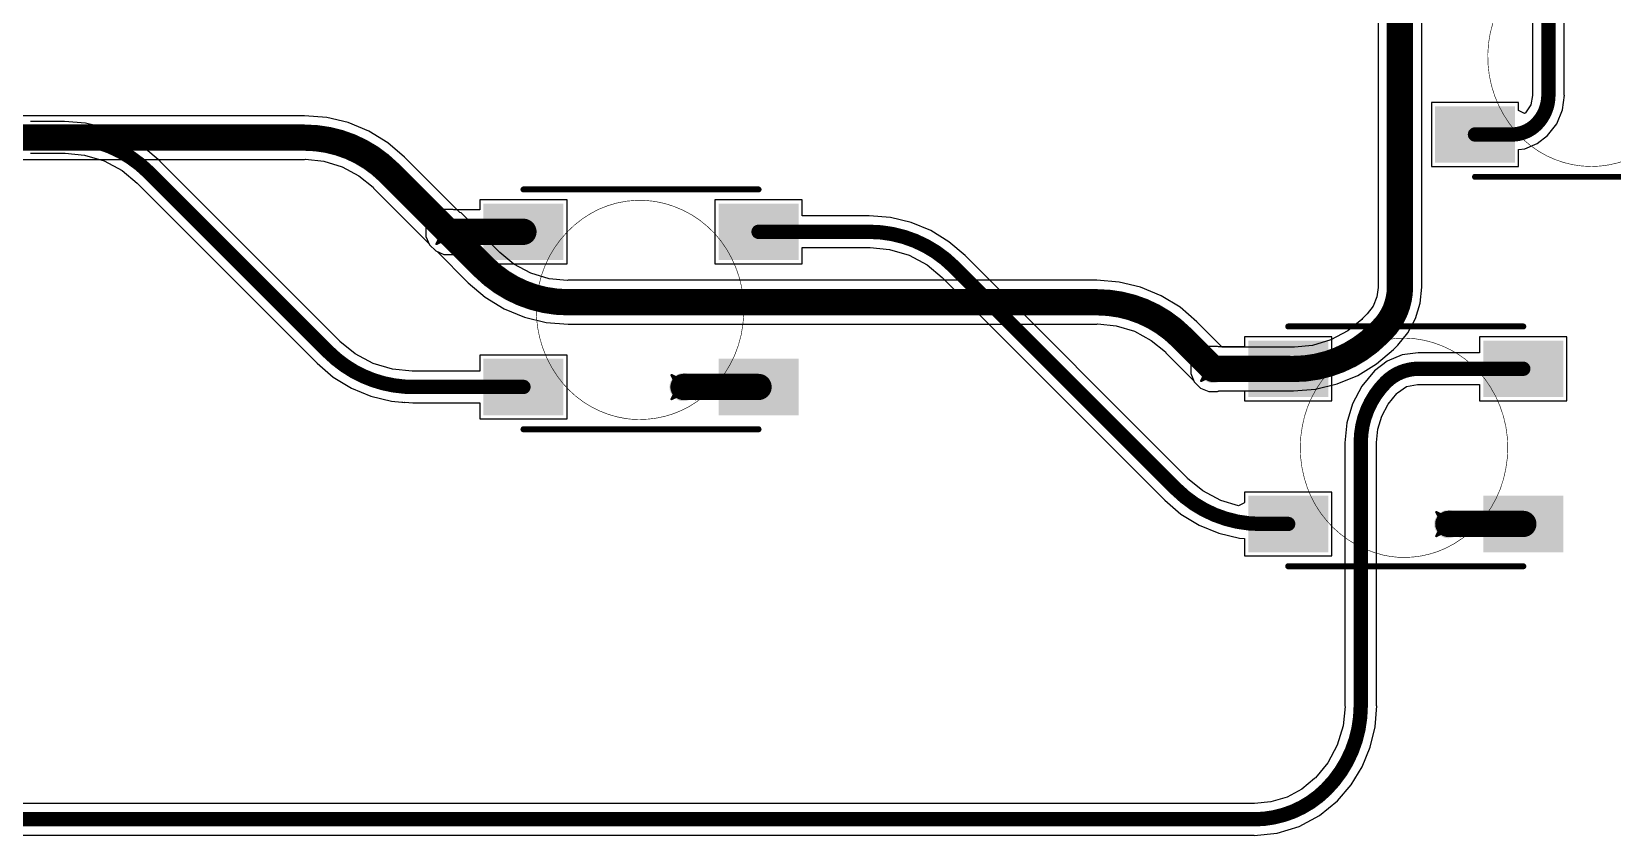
# Model space of a CAD drawing. Header units: inches. Extents: x -11 to 1110, y -7 to 455.
# Drawn here: x 563.1 to 596.71, y 223.38 to 240.48 of the extents above; entities that cross this region are included whole.
import ezdxf

# ---------------------------------------------------------------- set-up
doc = ezdxf.new("R2010")
doc.units = ezdxf.units.IN
for name, color, linetype in [('Bottom Layer', 5, 'Continuous'), ('Drill Drawing', 1, 'Continuous'), ('Mechanical 7', 56, 'Continuous'), ('Top Layer', 1, 'Continuous'), ('Top Overlay', 2, 'Continuous'), ('Top Paste', 8, 'Continuous'), ('Top Solder', 216, 'Continuous'), ('Via Holes', 16, 'Continuous')]:
    doc.layers.add(name, color=color, linetype=linetype)

msp = doc.modelspace()

# ---------------------------------------------------------------- hatches: boundary and pattern name
at = {"layer": 'Bottom Layer'}
h = msp.add_hatch(color=5, dxfattribs=at)
edge = h.paths.add_edge_path()
edge.add_arc((571.961, 236.217), 0.3, 0, 360)
h = msp.add_hatch(color=5, dxfattribs=at)
edge = h.paths.add_edge_path()
edge.add_arc((588.225, 233.302), 0.3, 0, 360)
h = msp.add_hatch(color=5, dxfattribs=at)
edge = h.paths.add_edge_path()
edge.add_arc((576.961, 232.917), 0.3, 0, 360)
h = msp.add_hatch(color=5, dxfattribs=at)
edge = h.paths.add_edge_path()
edge.add_arc((593.225, 230.002), 0.3, 0, 360)
at = {"layer": 'Top Layer'}
for points in [[(593.042, 238.79), (594.542, 238.79), (594.542, 237.79), (593.042, 237.79)], [(572.807, 236.72), (574.307, 236.72), (574.307, 235.72), (572.807, 235.72)], [(579.307, 235.72), (577.807, 235.72), (577.807, 236.72), (579.307, 236.72)], [(589.07, 233.806), (590.57, 233.806), (590.57, 232.806), (589.07, 232.806)], [(595.57, 232.806), (594.07, 232.806), (594.07, 233.806), (595.57, 233.806)], [(572.807, 233.42), (574.307, 233.42), (574.307, 232.42), (572.807, 232.42)], [(577.807, 233.42), (579.307, 233.42), (579.307, 232.42), (577.807, 232.42)], [(589.07, 230.506), (590.57, 230.506), (590.57, 229.506), (589.07, 229.506)], [(594.07, 230.506), (595.57, 230.506), (595.57, 229.506), (594.07, 229.506)]]:
    msp.add_hatch(color=1, dxfattribs=at).paths.add_polyline_path(points)
h = msp.add_hatch(color=1, dxfattribs=at)
edge = h.paths.add_edge_path()
edge.add_arc((571.961, 236.217), 0.3, 0, 360)
h = msp.add_hatch(color=1, dxfattribs=at)
edge = h.paths.add_edge_path()
edge.add_arc((588.225, 233.302), 0.3, 0, 360)
h = msp.add_hatch(color=1, dxfattribs=at)
edge = h.paths.add_edge_path()
edge.add_arc((576.961, 232.917), 0.3, 0, 360)
h = msp.add_hatch(color=1, dxfattribs=at)
edge = h.paths.add_edge_path()
edge.add_arc((593.225, 230.002), 0.3, 0, 360)
at = {"layer": 'Top Paste'}
for points in [[(593.042, 238.79), (594.542, 238.79), (594.542, 237.79), (593.042, 237.79)], [(572.807, 236.72), (574.307, 236.72), (574.307, 235.72), (572.807, 235.72)], [(579.307, 235.72), (577.807, 235.72), (577.807, 236.72), (579.307, 236.72)], [(589.07, 233.806), (590.57, 233.806), (590.57, 232.806), (589.07, 232.806)], [(595.57, 232.806), (594.07, 232.806), (594.07, 233.806), (595.57, 233.806)], [(572.807, 233.42), (574.307, 233.42), (574.307, 232.42), (572.807, 232.42)], [(577.807, 233.42), (579.307, 233.42), (579.307, 232.42), (577.807, 232.42)], [(589.07, 230.506), (590.57, 230.506), (590.57, 229.506), (589.07, 229.506)], [(594.07, 230.506), (595.57, 230.506), (595.57, 229.506), (594.07, 229.506)]]:
    msp.add_hatch(color=8, dxfattribs=at).paths.add_polyline_path(points)
at = {"layer": 'Top Solder'}
for points in [[(592.941, 238.891), (594.644, 238.891), (594.644, 237.688), (592.941, 237.688)], [(572.705, 236.822), (574.408, 236.822), (574.408, 235.619), (572.705, 235.619)], [(579.408, 235.619), (577.705, 235.619), (577.705, 236.822), (579.408, 236.822)], [(588.969, 233.907), (590.672, 233.907), (590.672, 232.704), (588.969, 232.704)], [(595.672, 232.704), (593.969, 232.704), (593.969, 233.907), (595.672, 233.907)], [(572.705, 233.522), (574.408, 233.522), (574.408, 232.319), (572.705, 232.319)], [(577.705, 233.522), (579.408, 233.522), (579.408, 232.319), (577.705, 232.319)], [(588.969, 230.607), (590.672, 230.607), (590.672, 229.404), (588.969, 229.404)], [(593.969, 230.607), (595.672, 230.607), (595.672, 229.404), (593.969, 229.404)]]:
    msp.add_hatch(color=216, dxfattribs=at).paths.add_polyline_path(points)
at = {"layer": 'Via Holes'}
h = msp.add_hatch(color=7, dxfattribs=at)
edge = h.paths.add_edge_path()
edge.add_arc((571.961, 236.217), 0.15, 0, 360)
h = msp.add_hatch(color=7, dxfattribs=at)
edge = h.paths.add_edge_path()
edge.add_arc((588.225, 233.302), 0.15, 0, 360)
h = msp.add_hatch(color=7, dxfattribs=at)
edge = h.paths.add_edge_path()
edge.add_arc((576.961, 232.917), 0.15, 0, 360)
h = msp.add_hatch(color=7, dxfattribs=at)
edge = h.paths.add_edge_path()
edge.add_arc((593.225, 230.002), 0.15, 0, 360)

# ---------------------------------------------------------------- linework, layer by layer
at = {"layer": 'Bottom Layer'}
for p, q in [((591.731, 241.463), (591.731, 235.047)), ((592.663, 235.047), (592.663, 241.463)), ((568.902, 238.69), (555.675, 238.69)), ((569.373, 238.653), (568.902, 238.69)), ((568.902, 238.69), (568.902, 238.69)), ((569.831, 238.543), (569.373, 238.653)), ((570.267, 238.362), (569.831, 238.543)), ((570.669, 238.116), (570.267, 238.362)), ((571.028, 237.809), (570.669, 238.116)), ((555.675, 237.757), (568.902, 237.757)), ((568.902, 237.757), (568.923, 237.762)), ((568.923, 237.762), (569.308, 237.724)), ((569.308, 237.724), (569.698, 237.605)), ((572.204, 236.634), (571.028, 237.809)), ((571.028, 237.809), (571.028, 237.809)), ((569.698, 237.605), (570.058, 237.413)), ((570.058, 237.413), (570.357, 237.168)), ((570.357, 237.168), (570.369, 237.15)), ((570.369, 237.15), (571.544, 235.974)), ((572.232, 236.622), (572.204, 236.634)), ((572.366, 236.487), (572.232, 236.622)), ((572.378, 236.459), (572.366, 236.487)), ((573.042, 235.795), (572.378, 236.459)), ((571.544, 235.974), (571.556, 235.946)), ((571.556, 235.946), (571.69, 235.812)), ((571.69, 235.812), (571.719, 235.8)), ((571.719, 235.8), (572.383, 235.136)), ((573.054, 235.777), (573.042, 235.795)), ((573.353, 235.532), (573.054, 235.777)), ((573.713, 235.34), (573.353, 235.532)), ((574.103, 235.221), (573.713, 235.34)), ((572.383, 235.136), (572.383, 235.136)), ((572.383, 235.136), (572.741, 234.829)), ((574.487, 235.183), (574.103, 235.221)), ((574.509, 235.188), (574.487, 235.183)), ((585.753, 235.188), (574.509, 235.188)), ((586.224, 235.151), (585.753, 235.188)), ((585.753, 235.188), (585.753, 235.188)), ((586.682, 235.041), (586.224, 235.151)), ((587.118, 234.86), (586.682, 235.041)), ((591.733, 235.037), (591.706, 234.834)), ((591.731, 235.047), (591.733, 235.037)), ((592.629, 234.705), (592.662, 235.042)), ((592.662, 235.042), (592.663, 235.047)), ((572.741, 234.829), (573.144, 234.583)), ((587.52, 234.614), (587.118, 234.86)), ((591.706, 234.834), (591.624, 234.635)), ((592.529, 234.376), (592.629, 234.705)), ((573.144, 234.583), (573.58, 234.402)), ((573.58, 234.402), (574.038, 234.292)), ((587.879, 234.307), (587.52, 234.614)), ((591.387, 234.358), (591.089, 234.113)), ((591.399, 234.376), (591.387, 234.358)), ((591.49, 234.467), (591.399, 234.376)), ((591.499, 234.472), (591.49, 234.467)), ((591.624, 234.635), (591.499, 234.472)), ((592.367, 234.073), (592.529, 234.376)), ((574.038, 234.292), (574.509, 234.255)), ((574.509, 234.255), (574.509, 234.255)), ((574.509, 234.255), (585.753, 234.255)), ((585.753, 234.255), (585.774, 234.259)), ((585.774, 234.259), (586.159, 234.222)), ((586.159, 234.222), (586.549, 234.103)), ((586.549, 234.103), (586.909, 233.911)), ((588.418, 233.768), (587.879, 234.307)), ((587.879, 234.307), (587.879, 234.307)), ((591.089, 234.113), (590.729, 233.92)), ((592.153, 233.812), (592.367, 234.073)), ((586.909, 233.911), (587.208, 233.666)), ((587.208, 233.666), (587.22, 233.648)), ((587.22, 233.648), (587.808, 233.06)), ((589.933, 233.768), (588.418, 233.768)), ((589.954, 233.764), (589.933, 233.768)), ((590.339, 233.802), (589.954, 233.764)), ((590.729, 233.92), (590.339, 233.802)), ((591.7, 233.41), (592.059, 233.716)), ((592.059, 233.717), (592.15, 233.808)), ((592.059, 233.716), (592.059, 233.717)), ((592.059, 233.716), (592.059, 233.716)), ((592.059, 233.716), (592.059, 233.716)), ((592.15, 233.808), (592.153, 233.812)), ((591.298, 233.163), (591.7, 233.41)), ((587.808, 233.06), (587.82, 233.032)), ((587.82, 233.032), (587.954, 232.897)), ((590.403, 232.873), (590.862, 232.983)), ((590.862, 232.983), (591.298, 233.163)), ((587.954, 232.897), (588.13, 232.824)), ((588.13, 232.824), (588.32, 232.824)), ((588.32, 232.824), (588.348, 232.836)), ((588.348, 232.836), (589.933, 232.836)), ((589.933, 232.836), (590.403, 232.873)), ((589.933, 232.836), (589.933, 232.836))]:
    msp.add_line(p, q, dxfattribs=at)
for points in [[(592.197, 235.047, 0.559, 0.559, 0), (592.197, 241.586, 0.559, 0.559, 0)], [(555.552, 238.223, 0.559, 0.559, 0), (568.902, 238.223, 0.559, 0.559, 0)], [(568.902, 238.223, 0.559, 0.559, -0.198912), (570.698, 237.48, 0.559, 0.559, 0)], [(570.698, 237.48, 0.559, 0.559, 0), (571.961, 236.217, 0.559, 0.559, 0)], [(571.961, 236.217, 0.559, 0.559, 0), (572.713, 235.465, 0.559, 0.559, 0)], [(574.509, 234.721, 0.559, 0.559, -0.198912), (572.713, 235.465, 0.559, 0.559, 0)], [(592.197, 235.047, 0.559, 0.559, -0.198912), (591.82, 234.137, 0.559, 0.559, 0)], [(574.509, 234.721, 0.559, 0.559, 0), (585.753, 234.721, 0.559, 0.559, 0)], [(585.753, 234.721, 0.559, 0.559, -0.198912), (587.549, 233.977, 0.559, 0.559, 0)], [(591.729, 234.046, 0.559, 0.559, -0.198912), (589.933, 233.302, 0.559, 0.559, 0)], [(591.729, 234.046, 0.559, 0.559, 0), (591.82, 234.137, 0.559, 0.559, 0)], [(587.549, 233.977, 0.559, 0.559, 0), (588.225, 233.302, 0.559, 0.559, 0)], [(588.225, 233.302, 0.559, 0.559, 0), (589.933, 233.302, 0.559, 0.559, 0)]]:
    msp.add_lwpolyline(points, format="xyseb", dxfattribs=at)
for points in [[(568.763, 238.223, 0.279, 0.279, 1), (569.042, 238.223, 0.279, 0.279, 1)], [(568.763, 238.223, 0.279, 0.279, 1), (569.042, 238.223, 0.279, 0.279, 1)], [(570.559, 237.48, 0.279, 0.279, 1), (570.838, 237.48, 0.279, 0.279, 1)], [(570.559, 237.48, 0.279, 0.279, 1), (570.838, 237.48, 0.279, 0.279, 1)], [(571.821, 236.217, 0.279, 0.279, 1), (572.101, 236.217, 0.279, 0.279, 1)], [(571.821, 236.217, 0.279, 0.279, 1), (572.101, 236.217, 0.279, 0.279, 1)], [(572.573, 235.465, 0.279, 0.279, 1), (572.852, 235.465, 0.279, 0.279, 1)], [(572.573, 235.465, 0.279, 0.279, 1), (572.852, 235.465, 0.279, 0.279, 1)], [(592.057, 235.047, 0.279, 0.279, 1), (592.337, 235.047, 0.279, 0.279, 1)], [(592.057, 235.047, 0.279, 0.279, 1), (592.337, 235.047, 0.279, 0.279, 1)], [(574.369, 234.721, 0.279, 0.279, 1), (574.648, 234.721, 0.279, 0.279, 1)], [(574.369, 234.721, 0.279, 0.279, 1), (574.648, 234.721, 0.279, 0.279, 1)], [(585.614, 234.721, 0.279, 0.279, 1), (585.893, 234.721, 0.279, 0.279, 1)], [(585.614, 234.721, 0.279, 0.279, 1), (585.893, 234.721, 0.279, 0.279, 1)], [(591.589, 234.046, 0.279, 0.279, 1), (591.869, 234.046, 0.279, 0.279, 1)], [(591.589, 234.046, 0.279, 0.279, 1), (591.869, 234.046, 0.279, 0.279, 1)], [(591.68, 234.137, 0.279, 0.279, 1), (591.96, 234.137, 0.279, 0.279, 1)], [(591.68, 234.137, 0.279, 0.279, 1), (591.96, 234.137, 0.279, 0.279, 1)], [(587.41, 233.977, 0.279, 0.279, 1), (587.689, 233.977, 0.279, 0.279, 1)], [(587.41, 233.977, 0.279, 0.279, 1), (587.689, 233.977, 0.279, 0.279, 1)], [(588.085, 233.302, 0.279, 0.279, 1), (588.364, 233.302, 0.279, 0.279, 1)], [(588.085, 233.302, 0.279, 0.279, 1), (588.364, 233.302, 0.279, 0.279, 1)], [(589.793, 233.302, 0.279, 0.279, 1), (590.073, 233.302, 0.279, 0.279, 1)], [(589.793, 233.302, 0.279, 0.279, 1), (590.073, 233.302, 0.279, 0.279, 1)]]:
    msp.add_lwpolyline(points, format="xyseb", close=True, dxfattribs=at)
at = {"layer": 'Drill Drawing'}
for points in [[(571.707, 236.471, 0.0508, 0.0508, 0), (571.961, 236.344, 0.0508, 0.0508, 0)], [(571.707, 236.471, 0.0508, 0.0508, 0), (571.834, 236.217, 0.0508, 0.0508, 0)], [(571.961, 236.344, 0.0508, 0.0508, 0), (572.215, 236.471, 0.0508, 0.0508, 0)], [(572.088, 236.217, 0.0508, 0.0508, 0), (572.215, 236.471, 0.0508, 0.0508, 0)], [(571.707, 235.963, 0.0508, 0.0508, 0), (571.834, 236.217, 0.0508, 0.0508, 0)], [(571.707, 235.963, 0.0508, 0.0508, 0), (571.961, 236.09, 0.0508, 0.0508, 0)], [(571.961, 236.09, 0.0508, 0.0508, 0), (572.215, 235.963, 0.0508, 0.0508, 0)], [(572.088, 236.217, 0.0508, 0.0508, 0), (572.215, 235.963, 0.0508, 0.0508, 0)], [(587.971, 233.556, 0.0508, 0.0508, 0), (588.225, 233.429, 0.0508, 0.0508, 0)], [(587.971, 233.556, 0.0508, 0.0508, 0), (588.098, 233.302, 0.0508, 0.0508, 0)], [(587.971, 233.048, 0.0508, 0.0508, 0), (588.098, 233.302, 0.0508, 0.0508, 0)], [(588.225, 233.429, 0.0508, 0.0508, 0), (588.479, 233.556, 0.0508, 0.0508, 0)], [(588.352, 233.302, 0.0508, 0.0508, 0), (588.479, 233.556, 0.0508, 0.0508, 0)], [(588.352, 233.302, 0.0508, 0.0508, 0), (588.479, 233.048, 0.0508, 0.0508, 0)], [(576.707, 233.171, 0.0508, 0.0508, 0), (576.961, 233.044, 0.0508, 0.0508, 0)], [(576.707, 233.171, 0.0508, 0.0508, 0), (576.834, 232.917, 0.0508, 0.0508, 0)], [(576.961, 233.044, 0.0508, 0.0508, 0), (577.215, 233.171, 0.0508, 0.0508, 0)], [(577.088, 232.917, 0.0508, 0.0508, 0), (577.215, 233.171, 0.0508, 0.0508, 0)], [(587.971, 233.048, 0.0508, 0.0508, 0), (588.225, 233.175, 0.0508, 0.0508, 0)], [(588.225, 233.175, 0.0508, 0.0508, 0), (588.479, 233.048, 0.0508, 0.0508, 0)], [(576.707, 232.663, 0.0508, 0.0508, 0), (576.834, 232.917, 0.0508, 0.0508, 0)], [(576.707, 232.663, 0.0508, 0.0508, 0), (576.961, 232.79, 0.0508, 0.0508, 0)], [(576.961, 232.79, 0.0508, 0.0508, 0), (577.215, 232.663, 0.0508, 0.0508, 0)], [(577.088, 232.917, 0.0508, 0.0508, 0), (577.215, 232.663, 0.0508, 0.0508, 0)], [(592.971, 230.256, 0.0508, 0.0508, 0), (593.225, 230.129, 0.0508, 0.0508, 0)], [(592.971, 230.256, 0.0508, 0.0508, 0), (593.098, 230.002, 0.0508, 0.0508, 0)], [(592.971, 229.748, 0.0508, 0.0508, 0), (593.098, 230.002, 0.0508, 0.0508, 0)], [(593.225, 230.129, 0.0508, 0.0508, 0), (593.479, 230.256, 0.0508, 0.0508, 0)], [(593.352, 230.002, 0.0508, 0.0508, 0), (593.479, 230.256, 0.0508, 0.0508, 0)], [(593.352, 230.002, 0.0508, 0.0508, 0), (593.479, 229.748, 0.0508, 0.0508, 0)], [(592.971, 229.748, 0.0508, 0.0508, 0), (593.225, 229.875, 0.0508, 0.0508, 0)], [(593.225, 229.875, 0.0508, 0.0508, 0), (593.479, 229.748, 0.0508, 0.0508, 0)]]:
    msp.add_lwpolyline(points, format="xyseb", dxfattribs=at)
for points in [[(571.694, 236.471, 0.0254, 0.0254, 1), (571.72, 236.471, 0.0254, 0.0254, 1)], [(571.694, 236.471, 0.0254, 0.0254, 1), (571.72, 236.471, 0.0254, 0.0254, 1)], [(571.948, 236.344, 0.0254, 0.0254, 1), (571.974, 236.344, 0.0254, 0.0254, 1)], [(571.948, 236.344, 0.0254, 0.0254, 1), (571.974, 236.344, 0.0254, 0.0254, 1)], [(572.202, 236.471, 0.0254, 0.0254, 1), (572.228, 236.471, 0.0254, 0.0254, 1)], [(572.202, 236.471, 0.0254, 0.0254, 1), (572.228, 236.471, 0.0254, 0.0254, 1)], [(571.821, 236.217, 0.0254, 0.0254, 1), (571.847, 236.217, 0.0254, 0.0254, 1)], [(571.821, 236.217, 0.0254, 0.0254, 1), (571.847, 236.217, 0.0254, 0.0254, 1)], [(571.948, 236.09, 0.0254, 0.0254, 1), (571.974, 236.09, 0.0254, 0.0254, 1)], [(571.948, 236.09, 0.0254, 0.0254, 1), (571.974, 236.09, 0.0254, 0.0254, 1)], [(572.075, 236.217, 0.0254, 0.0254, 1), (572.101, 236.217, 0.0254, 0.0254, 1)], [(572.075, 236.217, 0.0254, 0.0254, 1), (572.101, 236.217, 0.0254, 0.0254, 1)], [(571.694, 235.963, 0.0254, 0.0254, 1), (571.72, 235.963, 0.0254, 0.0254, 1)], [(571.694, 235.963, 0.0254, 0.0254, 1), (571.72, 235.963, 0.0254, 0.0254, 1)], [(572.202, 235.963, 0.0254, 0.0254, 1), (572.228, 235.963, 0.0254, 0.0254, 1)], [(572.202, 235.963, 0.0254, 0.0254, 1), (572.228, 235.963, 0.0254, 0.0254, 1)], [(587.958, 233.556, 0.0254, 0.0254, 1), (587.983, 233.556, 0.0254, 0.0254, 1)], [(587.958, 233.556, 0.0254, 0.0254, 1), (587.983, 233.556, 0.0254, 0.0254, 1)], [(588.085, 233.302, 0.0254, 0.0254, 1), (588.11, 233.302, 0.0254, 0.0254, 1)], [(588.085, 233.302, 0.0254, 0.0254, 1), (588.11, 233.302, 0.0254, 0.0254, 1)], [(588.212, 233.429, 0.0254, 0.0254, 1), (588.237, 233.429, 0.0254, 0.0254, 1)], [(588.212, 233.429, 0.0254, 0.0254, 1), (588.237, 233.429, 0.0254, 0.0254, 1)], [(588.339, 233.302, 0.0254, 0.0254, 1), (588.364, 233.302, 0.0254, 0.0254, 1)], [(588.339, 233.302, 0.0254, 0.0254, 1), (588.364, 233.302, 0.0254, 0.0254, 1)], [(588.466, 233.556, 0.0254, 0.0254, 1), (588.491, 233.556, 0.0254, 0.0254, 1)], [(588.466, 233.556, 0.0254, 0.0254, 1), (588.491, 233.556, 0.0254, 0.0254, 1)], [(576.694, 233.171, 0.0254, 0.0254, 1), (576.72, 233.171, 0.0254, 0.0254, 1)], [(576.694, 233.171, 0.0254, 0.0254, 1), (576.72, 233.171, 0.0254, 0.0254, 1)], [(576.948, 233.044, 0.0254, 0.0254, 1), (576.974, 233.044, 0.0254, 0.0254, 1)], [(576.948, 233.044, 0.0254, 0.0254, 1), (576.974, 233.044, 0.0254, 0.0254, 1)], [(577.202, 233.171, 0.0254, 0.0254, 1), (577.228, 233.171, 0.0254, 0.0254, 1)], [(577.202, 233.171, 0.0254, 0.0254, 1), (577.228, 233.171, 0.0254, 0.0254, 1)], [(587.958, 233.048, 0.0254, 0.0254, 1), (587.983, 233.048, 0.0254, 0.0254, 1)], [(587.958, 233.048, 0.0254, 0.0254, 1), (587.983, 233.048, 0.0254, 0.0254, 1)], [(588.212, 233.175, 0.0254, 0.0254, 1), (588.237, 233.175, 0.0254, 0.0254, 1)], [(588.212, 233.175, 0.0254, 0.0254, 1), (588.237, 233.175, 0.0254, 0.0254, 1)], [(588.466, 233.048, 0.0254, 0.0254, 1), (588.491, 233.048, 0.0254, 0.0254, 1)], [(588.466, 233.048, 0.0254, 0.0254, 1), (588.491, 233.048, 0.0254, 0.0254, 1)], [(576.694, 232.663, 0.0254, 0.0254, 1), (576.72, 232.663, 0.0254, 0.0254, 1)], [(576.694, 232.663, 0.0254, 0.0254, 1), (576.72, 232.663, 0.0254, 0.0254, 1)], [(576.821, 232.917, 0.0254, 0.0254, 1), (576.847, 232.917, 0.0254, 0.0254, 1)], [(576.821, 232.917, 0.0254, 0.0254, 1), (576.847, 232.917, 0.0254, 0.0254, 1)], [(576.948, 232.79, 0.0254, 0.0254, 1), (576.974, 232.79, 0.0254, 0.0254, 1)], [(576.948, 232.79, 0.0254, 0.0254, 1), (576.974, 232.79, 0.0254, 0.0254, 1)], [(577.075, 232.917, 0.0254, 0.0254, 1), (577.101, 232.917, 0.0254, 0.0254, 1)], [(577.075, 232.917, 0.0254, 0.0254, 1), (577.101, 232.917, 0.0254, 0.0254, 1)], [(577.202, 232.663, 0.0254, 0.0254, 1), (577.228, 232.663, 0.0254, 0.0254, 1)], [(577.202, 232.663, 0.0254, 0.0254, 1), (577.228, 232.663, 0.0254, 0.0254, 1)], [(592.958, 230.256, 0.0254, 0.0254, 1), (592.983, 230.256, 0.0254, 0.0254, 1)], [(592.958, 230.256, 0.0254, 0.0254, 1), (592.983, 230.256, 0.0254, 0.0254, 1)], [(593.085, 230.002, 0.0254, 0.0254, 1), (593.11, 230.002, 0.0254, 0.0254, 1)], [(593.085, 230.002, 0.0254, 0.0254, 1), (593.11, 230.002, 0.0254, 0.0254, 1)], [(593.212, 230.129, 0.0254, 0.0254, 1), (593.237, 230.129, 0.0254, 0.0254, 1)], [(593.212, 230.129, 0.0254, 0.0254, 1), (593.237, 230.129, 0.0254, 0.0254, 1)], [(593.339, 230.002, 0.0254, 0.0254, 1), (593.364, 230.002, 0.0254, 0.0254, 1)], [(593.339, 230.002, 0.0254, 0.0254, 1), (593.364, 230.002, 0.0254, 0.0254, 1)], [(593.466, 230.256, 0.0254, 0.0254, 1), (593.491, 230.256, 0.0254, 0.0254, 1)], [(593.466, 230.256, 0.0254, 0.0254, 1), (593.491, 230.256, 0.0254, 0.0254, 1)], [(592.958, 229.748, 0.0254, 0.0254, 1), (592.983, 229.748, 0.0254, 0.0254, 1)], [(592.958, 229.748, 0.0254, 0.0254, 1), (592.983, 229.748, 0.0254, 0.0254, 1)], [(593.212, 229.875, 0.0254, 0.0254, 1), (593.237, 229.875, 0.0254, 0.0254, 1)], [(593.212, 229.875, 0.0254, 0.0254, 1), (593.237, 229.875, 0.0254, 0.0254, 1)], [(593.466, 229.748, 0.0254, 0.0254, 1), (593.491, 229.748, 0.0254, 0.0254, 1)], [(593.466, 229.748, 0.0254, 0.0254, 1), (593.491, 229.748, 0.0254, 0.0254, 1)]]:
    msp.add_lwpolyline(points, format="xyseb", close=True, dxfattribs=at)
at = {"layer": 'Mechanical 7'}
for points in [[(594.831, 238.174, 0.0127, 0.0127, -0.391839), (594.599, 241.465, 0.0127, 0.0127, 0)], [(597.942, 238.42, 0.0127, 0.0127, -0.226943), (596.269, 237.609, 0.0127, 0.0127, 0)], [(596.269, 237.609, 0.0127, 0.0127, -0.188075), (594.831, 238.174, 0.0127, 0.0127, 0)], [(574.997, 236.616, 0.0127, 0.0127, -0.168797), (576.347, 236.867, 0.0127, 0.0127, 0)], [(576.347, 236.867, 0.0127, 0.0127, -0.243232), (577.984, 235.658, 0.0127, 0.0127, 0)], [(573.853, 234.887, 0.0127, 0.0127, -0.235235), (574.997, 236.616, 0.0127, 0.0127, 0)], [(577.984, 235.658, 0.0127, 0.0127, -0.152404), (578.221, 234.232, 0.0127, 0.0127, 0)], [(574.272, 233.156, 0.0127, 0.0127, -0.190094), (573.853, 234.887, 0.0127, 0.0127, 0)], [(578.221, 234.232, 0.0127, 0.0127, -0.214107), (577.23, 232.597, 0.0127, 0.0127, 0)], [(590.12, 232.084, 0.0127, 0.0127, -0.237009), (591.355, 233.743, 0.0127, 0.0127, 0)], [(591.355, 233.743, 0.0127, 0.0127, -0.168906), (592.716, 233.912, 0.0127, 0.0127, 0)], [(592.716, 233.912, 0.0127, 0.0127, -0.203767), (594.12, 232.919, 0.0127, 0.0127, 0)], [(575.727, 232.248, 0.0127, 0.0127, -0.205899), (574.272, 233.156, 0.0127, 0.0127, 0)], [(594.12, 232.919, 0.0127, 0.0127, -0.189963), (594.446, 231.169, 0.0127, 0.0127, 0)], [(577.23, 232.597, 0.0127, 0.0127, -0.150518), (576.039, 232.228, 0.0127, 0.0127, 0)], [(575.727, 232.248, 0.0127, 0.0127, 0), (575.759, 232.244, 0.0127, 0.0127, 0)], [(575.853, 232.234, 0.0127, 0.0127, -0.012033), (575.759, 232.244, 0.0127, 0.0127, 0)], [(575.946, 232.229, 0.0127, 0.0127, -0.010502), (575.853, 232.234, 0.0127, 0.0127, 0)], [(576.039, 232.228, 0.0127, 0.0127, -0.009022), (575.946, 232.229, 0.0127, 0.0127, 0)], [(590.162, 230.984, 0.0127, 0.0127, -0.11457), (590.12, 232.084, 0.0127, 0.0127, 0)], [(591.85, 229.341, 0.0127, 0.0127, -0.278993), (590.162, 230.984, 0.0127, 0.0127, 0)], [(594.446, 231.169, 0.0127, 0.0127, -0.242372), (593.167, 229.488, 0.0127, 0.0127, 0)], [(592.286, 229.293, 0.0127, 0.0127, -0.054006), (591.85, 229.341, 0.0127, 0.0127, 0)], [(593.167, 229.488, 0.0127, 0.0127, -0.109069), (592.286, 229.293, 0.0127, 0.0127, 0)]]:
    msp.add_lwpolyline(points, format="xyseb", dxfattribs=at)
for points in [[(594.828, 238.174, 0.00635, 0.00635, 1), (594.834, 238.174, 0.00635, 0.00635, 1)], [(594.828, 238.174, 0.00635, 0.00635, 1), (594.834, 238.174, 0.00635, 0.00635, 1)], [(596.266, 237.609, 0.00635, 0.00635, 1), (596.272, 237.609, 0.00635, 0.00635, 1)], [(596.266, 237.609, 0.00635, 0.00635, 1), (596.272, 237.609, 0.00635, 0.00635, 1)], [(576.344, 236.867, 0.00635, 0.00635, 1), (576.35, 236.867, 0.00635, 0.00635, 1)], [(576.344, 236.867, 0.00635, 0.00635, 1), (576.35, 236.867, 0.00635, 0.00635, 1)], [(574.994, 236.616, 0.00635, 0.00635, 1), (575, 236.616, 0.00635, 0.00635, 1)], [(574.994, 236.616, 0.00635, 0.00635, 1), (575, 236.616, 0.00635, 0.00635, 1)], [(577.981, 235.658, 0.00635, 0.00635, 1), (577.987, 235.658, 0.00635, 0.00635, 1)], [(577.981, 235.658, 0.00635, 0.00635, 1), (577.987, 235.658, 0.00635, 0.00635, 1)], [(573.85, 234.887, 0.00635, 0.00635, 1), (573.857, 234.887, 0.00635, 0.00635, 1)], [(573.85, 234.887, 0.00635, 0.00635, 1), (573.857, 234.887, 0.00635, 0.00635, 1)], [(578.218, 234.232, 0.00635, 0.00635, 1), (578.225, 234.232, 0.00635, 0.00635, 1)], [(578.218, 234.232, 0.00635, 0.00635, 1), (578.225, 234.232, 0.00635, 0.00635, 1)], [(591.352, 233.743, 0.00635, 0.00635, 1), (591.358, 233.743, 0.00635, 0.00635, 1)], [(591.352, 233.743, 0.00635, 0.00635, 1), (591.358, 233.743, 0.00635, 0.00635, 1)], [(592.713, 233.912, 0.00635, 0.00635, 1), (592.72, 233.912, 0.00635, 0.00635, 1)], [(592.713, 233.912, 0.00635, 0.00635, 1), (592.72, 233.912, 0.00635, 0.00635, 1)], [(574.269, 233.156, 0.00635, 0.00635, 1), (574.275, 233.156, 0.00635, 0.00635, 1)], [(574.269, 233.156, 0.00635, 0.00635, 1), (574.275, 233.156, 0.00635, 0.00635, 1)], [(594.116, 232.919, 0.00635, 0.00635, 1), (594.123, 232.919, 0.00635, 0.00635, 1)], [(594.116, 232.919, 0.00635, 0.00635, 1), (594.123, 232.919, 0.00635, 0.00635, 1)], [(577.226, 232.597, 0.00635, 0.00635, 1), (577.233, 232.597, 0.00635, 0.00635, 1)], [(577.226, 232.597, 0.00635, 0.00635, 1), (577.233, 232.597, 0.00635, 0.00635, 1)], [(575.724, 232.248, 0.00635, 0.00635, 1), (575.73, 232.248, 0.00635, 0.00635, 1)], [(575.724, 232.248, 0.00635, 0.00635, 1), (575.73, 232.248, 0.00635, 0.00635, 1)], [(575.756, 232.244, 0.00635, 0.00635, 1), (575.762, 232.244, 0.00635, 0.00635, 1)], [(575.756, 232.244, 0.00635, 0.00635, 1), (575.762, 232.244, 0.00635, 0.00635, 1)], [(575.85, 232.234, 0.00635, 0.00635, 1), (575.856, 232.234, 0.00635, 0.00635, 1)], [(575.85, 232.234, 0.00635, 0.00635, 1), (575.856, 232.234, 0.00635, 0.00635, 1)], [(575.943, 232.229, 0.00635, 0.00635, 1), (575.95, 232.229, 0.00635, 0.00635, 1)], [(575.943, 232.229, 0.00635, 0.00635, 1), (575.95, 232.229, 0.00635, 0.00635, 1)], [(576.036, 232.228, 0.00635, 0.00635, 1), (576.042, 232.228, 0.00635, 0.00635, 1)], [(576.036, 232.228, 0.00635, 0.00635, 1), (576.042, 232.228, 0.00635, 0.00635, 1)], [(590.117, 232.084, 0.00635, 0.00635, 1), (590.123, 232.084, 0.00635, 0.00635, 1)], [(590.117, 232.084, 0.00635, 0.00635, 1), (590.123, 232.084, 0.00635, 0.00635, 1)], [(590.159, 230.984, 0.00635, 0.00635, 1), (590.166, 230.984, 0.00635, 0.00635, 1)], [(590.159, 230.984, 0.00635, 0.00635, 1), (590.166, 230.984, 0.00635, 0.00635, 1)], [(594.443, 231.169, 0.00635, 0.00635, 1), (594.45, 231.169, 0.00635, 0.00635, 1)], [(594.443, 231.169, 0.00635, 0.00635, 1), (594.45, 231.169, 0.00635, 0.00635, 1)], [(591.847, 229.341, 0.00635, 0.00635, 1), (591.853, 229.341, 0.00635, 0.00635, 1)], [(591.847, 229.341, 0.00635, 0.00635, 1), (591.853, 229.341, 0.00635, 0.00635, 1)], [(592.283, 229.293, 0.00635, 0.00635, 1), (592.29, 229.293, 0.00635, 0.00635, 1)], [(592.283, 229.293, 0.00635, 0.00635, 1), (592.29, 229.293, 0.00635, 0.00635, 1)], [(593.163, 229.488, 0.00635, 0.00635, 1), (593.17, 229.488, 0.00635, 0.00635, 1)], [(593.163, 229.488, 0.00635, 0.00635, 1), (593.17, 229.488, 0.00635, 0.00635, 1)]]:
    msp.add_lwpolyline(points, format="xyseb", close=True, dxfattribs=at)
at = {"layer": 'Top Layer'}
for p, q in [((595.017, 249.07), (595.017, 239.126)), ((595.69, 239.126), (595.69, 249.07)), ((595.019, 239.116), (594.98, 238.918)), ((595.017, 239.126), (595.019, 239.116)), ((595.653, 238.811), (595.694, 239.126)), ((595.694, 239.126), (595.69, 239.126)), ((594.72, 238.968), (592.865, 238.968)), ((592.865, 238.968), (592.865, 237.612)), ((594.72, 238.803), (594.72, 238.968)), ((594.847, 238.735), (594.72, 238.803)), ((594.856, 238.741), (594.847, 238.735)), ((594.859, 238.744), (594.856, 238.741)), ((594.868, 238.75), (594.859, 238.744)), ((594.98, 238.918), (594.868, 238.75)), ((595.531, 238.517), (595.653, 238.811)), ((563.793, 238.564), (563.076, 238.564)), ((564.243, 238.531), (563.793, 238.566)), ((563.793, 238.566), (563.793, 238.564)), ((564.682, 238.425), (564.243, 238.531)), ((565.1, 238.252), (564.682, 238.425)), ((595.337, 238.265), (595.531, 238.517)), ((565.485, 238.016), (565.1, 238.252)), ((565.829, 237.723), (565.485, 238.016)), ((594.854, 237.987), (595.113, 238.095)), ((595.113, 238.095), (595.337, 238.266)), ((595.337, 238.266), (595.337, 238.265)), ((563.076, 237.89), (563.793, 237.89)), ((563.793, 237.89), (563.808, 237.893)), ((563.808, 237.893), (564.224, 237.852)), ((564.224, 237.852), (564.638, 237.727)), ((564.638, 237.727), (565.019, 237.523)), ((565.827, 237.721), (565.829, 237.723)), ((569.646, 233.902), (565.827, 237.721)), ((594.72, 237.97), (594.854, 237.987)), ((594.72, 237.612), (594.72, 237.97)), ((565.019, 237.523), (565.342, 237.257)), ((592.865, 237.612), (594.72, 237.612)), ((565.342, 237.257), (565.351, 237.245)), ((565.351, 237.245), (569.17, 233.426)), ((571.866, 236.695), (571.69, 236.622)), ((572.056, 236.695), (571.866, 236.695)), ((572.076, 236.686), (572.056, 236.695)), ((572.629, 236.686), (572.076, 236.686)), ((574.484, 236.898), (572.629, 236.898)), ((572.629, 236.898), (572.629, 236.686)), ((574.484, 235.542), (574.484, 236.898)), ((579.484, 236.898), (577.629, 236.898)), ((577.629, 236.898), (577.629, 235.542)), ((579.484, 236.557), (579.484, 236.898)), ((571.556, 236.487), (571.483, 236.312)), ((571.69, 236.622), (571.556, 236.487)), ((580.912, 236.557), (579.484, 236.557)), ((581.363, 236.524), (580.912, 236.559)), ((580.912, 236.559), (580.912, 236.557)), ((581.802, 236.418), (581.363, 236.524)), ((582.22, 236.245), (581.802, 236.418)), ((571.483, 236.312), (571.483, 236.122)), ((571.483, 236.122), (571.556, 235.946)), ((582.605, 236.009), (582.22, 236.245)), ((582.948, 235.716), (582.605, 236.009)), ((571.556, 235.946), (571.69, 235.812)), ((571.69, 235.812), (571.866, 235.739)), ((571.866, 235.739), (572.056, 235.739)), ((572.056, 235.739), (572.092, 235.754)), ((572.092, 235.754), (572.629, 235.754)), ((572.629, 235.754), (572.629, 235.542)), ((579.484, 235.542), (579.484, 235.884)), ((579.484, 235.884), (580.912, 235.884)), ((580.912, 235.884), (580.927, 235.886)), ((580.927, 235.886), (581.343, 235.846)), ((581.343, 235.846), (581.757, 235.72)), ((581.757, 235.72), (582.139, 235.516)), ((582.947, 235.714), (582.948, 235.716)), ((587.673, 230.988), (582.947, 235.714)), ((572.629, 235.542), (574.484, 235.542)), ((577.629, 235.542), (579.484, 235.542)), ((582.139, 235.516), (582.462, 235.251)), ((582.462, 235.251), (582.47, 235.238)), ((582.47, 235.238), (587.197, 230.511)), ((590.748, 233.983), (588.892, 233.983)), ((588.892, 233.983), (588.892, 233.772)), ((590.748, 232.628), (590.748, 233.983)), ((595.748, 233.983), (593.892, 233.983)), ((593.892, 233.983), (593.892, 233.642)), ((595.748, 232.628), (595.748, 233.983)), ((569.654, 233.89), (569.646, 233.902)), ((569.977, 233.625), (569.654, 233.89)), ((587.954, 233.707), (587.82, 233.573)), ((588.13, 233.78), (587.954, 233.707)), ((588.32, 233.78), (588.13, 233.78)), ((588.34, 233.772), (588.32, 233.78)), ((588.892, 233.772), (588.34, 233.772)), ((592.587, 233.647), (592.246, 233.602)), ((592.587, 233.642), (592.587, 233.647)), ((569.17, 233.426), (569.168, 233.424)), ((569.168, 233.424), (569.511, 233.131)), ((570.359, 233.421), (569.977, 233.625)), ((570.773, 233.295), (570.359, 233.421)), ((574.484, 233.598), (572.629, 233.598)), ((572.629, 233.598), (572.629, 233.257)), ((574.484, 232.242), (574.484, 233.598)), ((587.82, 233.573), (587.747, 233.397)), ((587.747, 233.397), (587.747, 233.207)), ((591.928, 233.471), (591.655, 233.261)), ((592.246, 233.602), (591.928, 233.471)), ((593.892, 233.642), (592.587, 233.642)), ((569.511, 233.131), (569.897, 232.895)), ((571.189, 233.254), (570.773, 233.295)), ((571.204, 233.257), (571.189, 233.254)), ((572.629, 233.257), (571.204, 233.257)), ((587.747, 233.207), (587.82, 233.032)), ((587.82, 233.032), (587.954, 232.897)), ((591.655, 233.26), (591.387, 232.933)), ((591.655, 233.261), (591.655, 233.26)), ((592.339, 232.926), (592.571, 232.972)), ((592.571, 232.972), (592.587, 232.969)), ((569.897, 232.895), (570.314, 232.722)), ((570.314, 232.722), (570.753, 232.617)), ((587.954, 232.897), (588.13, 232.824)), ((588.13, 232.824), (588.32, 232.824)), ((588.32, 232.824), (588.356, 232.839)), ((588.356, 232.839), (588.892, 232.839)), ((588.892, 232.839), (588.892, 232.628)), ((591.387, 232.933), (591.187, 232.559)), ((591.949, 232.557), (592.132, 232.78)), ((592.132, 232.78), (592.134, 232.782)), ((592.134, 232.782), (592.143, 232.795)), ((592.143, 232.795), (592.339, 232.926)), ((592.587, 232.969), (593.892, 232.969)), ((593.892, 232.969), (593.892, 232.628)), ((570.753, 232.617), (570.973, 232.599)), ((570.973, 232.599), (570.994, 232.595)), ((570.994, 232.595), (571.018, 232.59)), ((571.018, 232.59), (571.037, 232.594)), ((571.037, 232.594), (571.204, 232.581)), ((571.204, 232.581), (571.204, 232.584)), ((571.204, 232.584), (572.629, 232.584)), ((572.629, 232.584), (572.629, 232.242)), ((588.892, 232.628), (590.748, 232.628)), ((591.187, 232.559), (591.064, 232.154)), ((591.727, 232.022), (591.812, 232.3)), ((591.812, 232.3), (591.949, 232.557)), ((593.892, 232.628), (595.748, 232.628)), ((572.629, 232.242), (574.484, 232.242)), ((591.064, 232.154), (591.022, 231.732)), ((591.699, 231.735), (591.727, 232.022)), ((591.022, 231.732), (591.026, 231.732)), ((591.026, 231.732), (591.026, 226.137)), ((591.699, 231.732), (591.699, 231.735)), ((591.699, 226.137), (591.699, 231.732)), ((587.682, 230.975), (587.673, 230.988)), ((588.005, 230.71), (587.682, 230.975)), ((588.386, 230.506), (588.005, 230.71)), ((590.748, 230.683), (588.892, 230.683)), ((588.892, 230.683), (588.892, 230.463)), ((590.748, 229.328), (590.748, 230.683)), ((587.197, 230.511), (587.195, 230.51)), ((587.195, 230.51), (587.539, 230.216)), ((588.765, 230.391), (588.386, 230.506)), ((588.875, 230.448), (588.765, 230.391)), ((588.892, 230.463), (588.875, 230.448)), ((587.539, 230.216), (587.924, 229.98)), ((587.924, 229.98), (588.342, 229.807)), ((588.342, 229.807), (588.781, 229.702)), ((588.781, 229.702), (588.892, 229.693)), ((588.892, 229.693), (588.892, 229.328)), ((588.892, 229.328), (590.748, 229.328)), ((591.029, 226.122), (590.988, 225.711)), ((591.026, 226.137), (591.029, 226.122)), ((591.667, 225.69), (591.702, 226.137)), ((591.702, 226.137), (591.699, 226.137)), ((590.988, 225.711), (590.864, 225.301)), ((591.562, 225.255), (591.667, 225.69)), ((590.864, 225.301), (590.663, 224.924)), ((591.391, 224.841), (591.562, 225.255)), ((590.663, 224.924), (590.4, 224.604)), ((590.383, 224.589), (590.112, 224.366)), ((590.388, 224.596), (590.383, 224.589)), ((590.4, 224.604), (590.388, 224.596)), ((591.157, 224.459), (591.391, 224.841)), ((590.112, 224.366), (589.795, 224.197)), ((590.866, 224.118), (591.157, 224.459)), ((589.093, 224.06), (491.802, 224.06)), ((589.102, 224.058), (589.093, 224.06)), ((589.451, 224.093), (589.102, 224.058)), ((589.795, 224.197), (589.451, 224.093)), ((590.488, 223.804), (590.868, 224.116)), ((590.868, 224.116), (590.866, 224.118)), ((589.583, 223.429), (590.054, 223.572)), ((590.054, 223.572), (590.488, 223.804)), ((491.802, 223.387), (589.093, 223.387)), ((589.093, 223.381), (589.583, 223.429)), ((589.093, 223.387), (589.093, 223.381))]:
    msp.add_line(p, q, dxfattribs=at)
for points in [[(595.354, 239.126, 0.305, 0.305, 0), (595.354, 249.409, 0.305, 0.305, 0)], [(595.354, 239.126, 0.305, 0.305, -0.198912), (595.097, 238.506, 0.305, 0.305, 0)], [(562.148, 238.227, 0.305, 0.305, 0), (563.793, 238.227, 0.305, 0.305, 0)], [(563.793, 238.227, 0.305, 0.305, -0.198912), (565.589, 237.483, 0.305, 0.305, 0)], [(593.792, 238.29, 0.305, 0.305, 0), (594.575, 238.29, 0.305, 0.305, 0)], [(595.097, 238.506, 0.305, 0.305, -0.198912), (594.575, 238.29, 0.305, 0.305, 0)], [(565.589, 237.483, 0.305, 0.305, 0), (569.408, 233.664, 0.305, 0.305, 0)], [(571.961, 236.22, 0.559, 0.559, 0), (573.557, 236.22, 0.559, 0.559, 0)], [(578.557, 236.22, 0.305, 0.305, 0), (580.912, 236.22, 0.305, 0.305, 0)], [(580.912, 236.22, 0.305, 0.305, -0.198912), (582.709, 235.476, 0.305, 0.305, 0)], [(582.709, 235.476, 0.305, 0.305, 0), (587.435, 230.75, 0.305, 0.305, 0)], [(571.018, 232.927, 0.305, 0.305, -0.179961), (569.408, 233.664, 0.305, 0.305, 0)], [(588.225, 233.306, 0.559, 0.559, 0), (589.82, 233.306, 0.559, 0.559, 0)], [(591.896, 233.02, 0.305, 0.305, -0.198912), (592.587, 233.306, 0.305, 0.305, 0)], [(592.587, 233.306, 0.305, 0.305, 0), (594.82, 233.306, 0.305, 0.305, 0)], [(571.204, 232.92, 0.305, 0.305, -0.018296), (571.018, 232.927, 0.305, 0.305, 0)], [(571.204, 232.92, 0.305, 0.305, 0), (573.557, 232.92, 0.305, 0.305, 0)], [(576.961, 232.92, 0.559, 0.559, 0), (578.557, 232.92, 0.559, 0.559, 0)], [(591.363, 231.732, 0.305, 0.305, -0.198912), (591.896, 233.02, 0.305, 0.305, 0)], [(591.363, 226.137, 0.305, 0.305, 0), (591.363, 231.732, 0.305, 0.305, 0)], [(589.231, 230.006, 0.305, 0.305, -0.198912), (587.435, 230.75, 0.305, 0.305, 0)], [(593.225, 230.006, 0.559, 0.559, 0), (594.82, 230.006, 0.559, 0.559, 0)], [(589.231, 230.006, 0.305, 0.305, 0), (589.82, 230.006, 0.305, 0.305, 0)], [(591.363, 226.137, 0.305, 0.305, -0.198912), (590.626, 224.358, 0.305, 0.305, 0)], [(590.626, 224.358, 0.305, 0.305, -0.198912), (589.093, 223.723, 0.305, 0.305, 0)], [(491.802, 223.723, 0.305, 0.305, 0), (589.093, 223.723, 0.305, 0.305, 0)]]:
    msp.add_lwpolyline(points, format="xyseb", dxfattribs=at)
for points in [[(595.277, 239.126, 0.152, 0.152, 1), (595.43, 239.126, 0.152, 0.152, 1)], [(595.277, 239.126, 0.152, 0.152, 1), (595.43, 239.126, 0.152, 0.152, 1)], [(563.717, 238.227, 0.152, 0.152, 1), (563.869, 238.227, 0.152, 0.152, 1)], [(563.717, 238.227, 0.152, 0.152, 1), (563.869, 238.227, 0.152, 0.152, 1)], [(593.716, 238.29, 0.152, 0.152, 1), (593.869, 238.29, 0.152, 0.152, 1)], [(594.498, 238.29, 0.152, 0.152, 1), (594.651, 238.29, 0.152, 0.152, 1)], [(594.498, 238.29, 0.152, 0.152, 1), (594.651, 238.29, 0.152, 0.152, 1)], [(595.02, 238.506, 0.152, 0.152, 1), (595.173, 238.506, 0.152, 0.152, 1)], [(595.02, 238.506, 0.152, 0.152, 1), (595.173, 238.506, 0.152, 0.152, 1)], [(565.513, 237.483, 0.152, 0.152, 1), (565.665, 237.483, 0.152, 0.152, 1)], [(565.513, 237.483, 0.152, 0.152, 1), (565.665, 237.483, 0.152, 0.152, 1)], [(571.821, 236.22, 0.279, 0.279, 1), (572.101, 236.22, 0.279, 0.279, 1)], [(573.417, 236.22, 0.279, 0.279, 1), (573.696, 236.22, 0.279, 0.279, 1)], [(578.48, 236.22, 0.152, 0.152, 1), (578.633, 236.22, 0.152, 0.152, 1)], [(580.836, 236.22, 0.152, 0.152, 1), (580.989, 236.22, 0.152, 0.152, 1)], [(580.836, 236.22, 0.152, 0.152, 1), (580.989, 236.22, 0.152, 0.152, 1)], [(582.632, 235.476, 0.152, 0.152, 1), (582.785, 235.476, 0.152, 0.152, 1)], [(582.632, 235.476, 0.152, 0.152, 1), (582.785, 235.476, 0.152, 0.152, 1)], [(569.331, 233.664, 0.152, 0.152, 1), (569.484, 233.664, 0.152, 0.152, 1)], [(569.331, 233.664, 0.152, 0.152, 1), (569.484, 233.664, 0.152, 0.152, 1)], [(588.085, 233.306, 0.279, 0.279, 1), (588.364, 233.306, 0.279, 0.279, 1)], [(589.68, 233.306, 0.279, 0.279, 1), (589.96, 233.306, 0.279, 0.279, 1)], [(592.51, 233.306, 0.152, 0.152, 1), (592.663, 233.306, 0.152, 0.152, 1)], [(592.51, 233.306, 0.152, 0.152, 1), (592.663, 233.306, 0.152, 0.152, 1)], [(594.744, 233.306, 0.152, 0.152, 1), (594.896, 233.306, 0.152, 0.152, 1)], [(570.942, 232.927, 0.152, 0.152, 1), (571.094, 232.927, 0.152, 0.152, 1)], [(570.942, 232.927, 0.152, 0.152, 1), (571.094, 232.927, 0.152, 0.152, 1)], [(571.127, 232.92, 0.152, 0.152, 1), (571.28, 232.92, 0.152, 0.152, 1)], [(571.127, 232.92, 0.152, 0.152, 1), (571.28, 232.92, 0.152, 0.152, 1)], [(573.48, 232.92, 0.152, 0.152, 1), (573.633, 232.92, 0.152, 0.152, 1)], [(576.821, 232.92, 0.279, 0.279, 1), (577.101, 232.92, 0.279, 0.279, 1)], [(578.417, 232.92, 0.279, 0.279, 1), (578.696, 232.92, 0.279, 0.279, 1)], [(591.82, 233.02, 0.152, 0.152, 1), (591.972, 233.02, 0.152, 0.152, 1)], [(591.82, 233.02, 0.152, 0.152, 1), (591.972, 233.02, 0.152, 0.152, 1)], [(591.287, 231.732, 0.152, 0.152, 1), (591.439, 231.732, 0.152, 0.152, 1)], [(591.287, 231.732, 0.152, 0.152, 1), (591.439, 231.732, 0.152, 0.152, 1)], [(587.359, 230.75, 0.152, 0.152, 1), (587.511, 230.75, 0.152, 0.152, 1)], [(587.359, 230.75, 0.152, 0.152, 1), (587.511, 230.75, 0.152, 0.152, 1)], [(593.085, 230.006, 0.279, 0.279, 1), (593.364, 230.006, 0.279, 0.279, 1)], [(594.68, 230.006, 0.279, 0.279, 1), (594.96, 230.006, 0.279, 0.279, 1)], [(589.155, 230.006, 0.152, 0.152, 1), (589.308, 230.006, 0.152, 0.152, 1)], [(589.155, 230.006, 0.152, 0.152, 1), (589.308, 230.006, 0.152, 0.152, 1)], [(589.744, 230.006, 0.152, 0.152, 1), (589.896, 230.006, 0.152, 0.152, 1)], [(591.287, 226.137, 0.152, 0.152, 1), (591.439, 226.137, 0.152, 0.152, 1)], [(591.287, 226.137, 0.152, 0.152, 1), (591.439, 226.137, 0.152, 0.152, 1)], [(590.55, 224.358, 0.152, 0.152, 1), (590.702, 224.358, 0.152, 0.152, 1)], [(590.55, 224.358, 0.152, 0.152, 1), (590.702, 224.358, 0.152, 0.152, 1)], [(589.017, 223.723, 0.152, 0.152, 1), (589.169, 223.723, 0.152, 0.152, 1)], [(589.017, 223.723, 0.152, 0.152, 1), (589.169, 223.723, 0.152, 0.152, 1)]]:
    msp.add_lwpolyline(points, format="xyseb", close=True, dxfattribs=at)
at = {"layer": 'Top Overlay'}
for points in [[(593.792, 237.389, 0.127, 0.127, 0), (598.792, 237.389, 0.127, 0.127, 0)], [(573.557, 237.121, 0.127, 0.127, 0), (578.557, 237.121, 0.127, 0.127, 0)], [(572.501, 236.374, 0.254, 0.254, 0), (572.628, 236.247, 0.254, 0.254, 0)], [(572.501, 236.12, 0.254, 0.254, 0), (572.501, 236.374, 0.254, 0.254, 0)], [(572.501, 236.12, 0.254, 0.254, 0), (572.628, 236.247, 0.254, 0.254, 0)], [(589.82, 234.206, 0.127, 0.127, 0), (594.82, 234.206, 0.127, 0.127, 0)], [(588.764, 233.459, 0.254, 0.254, 0), (588.891, 233.332, 0.254, 0.254, 0)], [(588.764, 233.205, 0.254, 0.254, 0), (588.764, 233.459, 0.254, 0.254, 0)], [(588.764, 233.205, 0.254, 0.254, 0), (588.891, 233.332, 0.254, 0.254, 0)], [(573.557, 232.019, 0.127, 0.127, 0), (578.557, 232.019, 0.127, 0.127, 0)], [(589.82, 229.105, 0.127, 0.127, 0), (594.82, 229.105, 0.127, 0.127, 0)]]:
    msp.add_lwpolyline(points, format="xyseb", dxfattribs=at)
for points in [[(593.761, 237.389, 0.0635, 0.0635, 1), (593.824, 237.389, 0.0635, 0.0635, 1)], [(573.525, 237.121, 0.0635, 0.0635, 1), (573.588, 237.121, 0.0635, 0.0635, 1)], [(578.525, 237.121, 0.0635, 0.0635, 1), (578.588, 237.121, 0.0635, 0.0635, 1)], [(572.437, 236.374, 0.127, 0.127, 1), (572.564, 236.374, 0.127, 0.127, 1)], [(572.437, 236.374, 0.127, 0.127, 1), (572.564, 236.374, 0.127, 0.127, 1)], [(572.564, 236.247, 0.127, 0.127, 1), (572.691, 236.247, 0.127, 0.127, 1)], [(572.564, 236.247, 0.127, 0.127, 1), (572.691, 236.247, 0.127, 0.127, 1)], [(572.437, 236.12, 0.127, 0.127, 1), (572.564, 236.12, 0.127, 0.127, 1)], [(572.437, 236.12, 0.127, 0.127, 1), (572.564, 236.12, 0.127, 0.127, 1)], [(589.788, 234.206, 0.0635, 0.0635, 1), (589.852, 234.206, 0.0635, 0.0635, 1)], [(594.788, 234.206, 0.0635, 0.0635, 1), (594.852, 234.206, 0.0635, 0.0635, 1)], [(588.701, 233.459, 0.127, 0.127, 1), (588.828, 233.459, 0.127, 0.127, 1)], [(588.701, 233.459, 0.127, 0.127, 1), (588.828, 233.459, 0.127, 0.127, 1)], [(588.701, 233.205, 0.127, 0.127, 1), (588.828, 233.205, 0.127, 0.127, 1)], [(588.701, 233.205, 0.127, 0.127, 1), (588.828, 233.205, 0.127, 0.127, 1)], [(588.828, 233.332, 0.127, 0.127, 1), (588.955, 233.332, 0.127, 0.127, 1)], [(588.828, 233.332, 0.127, 0.127, 1), (588.955, 233.332, 0.127, 0.127, 1)], [(573.525, 232.019, 0.0635, 0.0635, 1), (573.588, 232.019, 0.0635, 0.0635, 1)], [(578.525, 232.019, 0.0635, 0.0635, 1), (578.588, 232.019, 0.0635, 0.0635, 1)], [(589.788, 229.105, 0.0635, 0.0635, 1), (589.852, 229.105, 0.0635, 0.0635, 1)], [(594.788, 229.105, 0.0635, 0.0635, 1), (594.852, 229.105, 0.0635, 0.0635, 1)]]:
    msp.add_lwpolyline(points, format="xyseb", close=True, dxfattribs=at)

doc.saveas('drawing.dxf')
